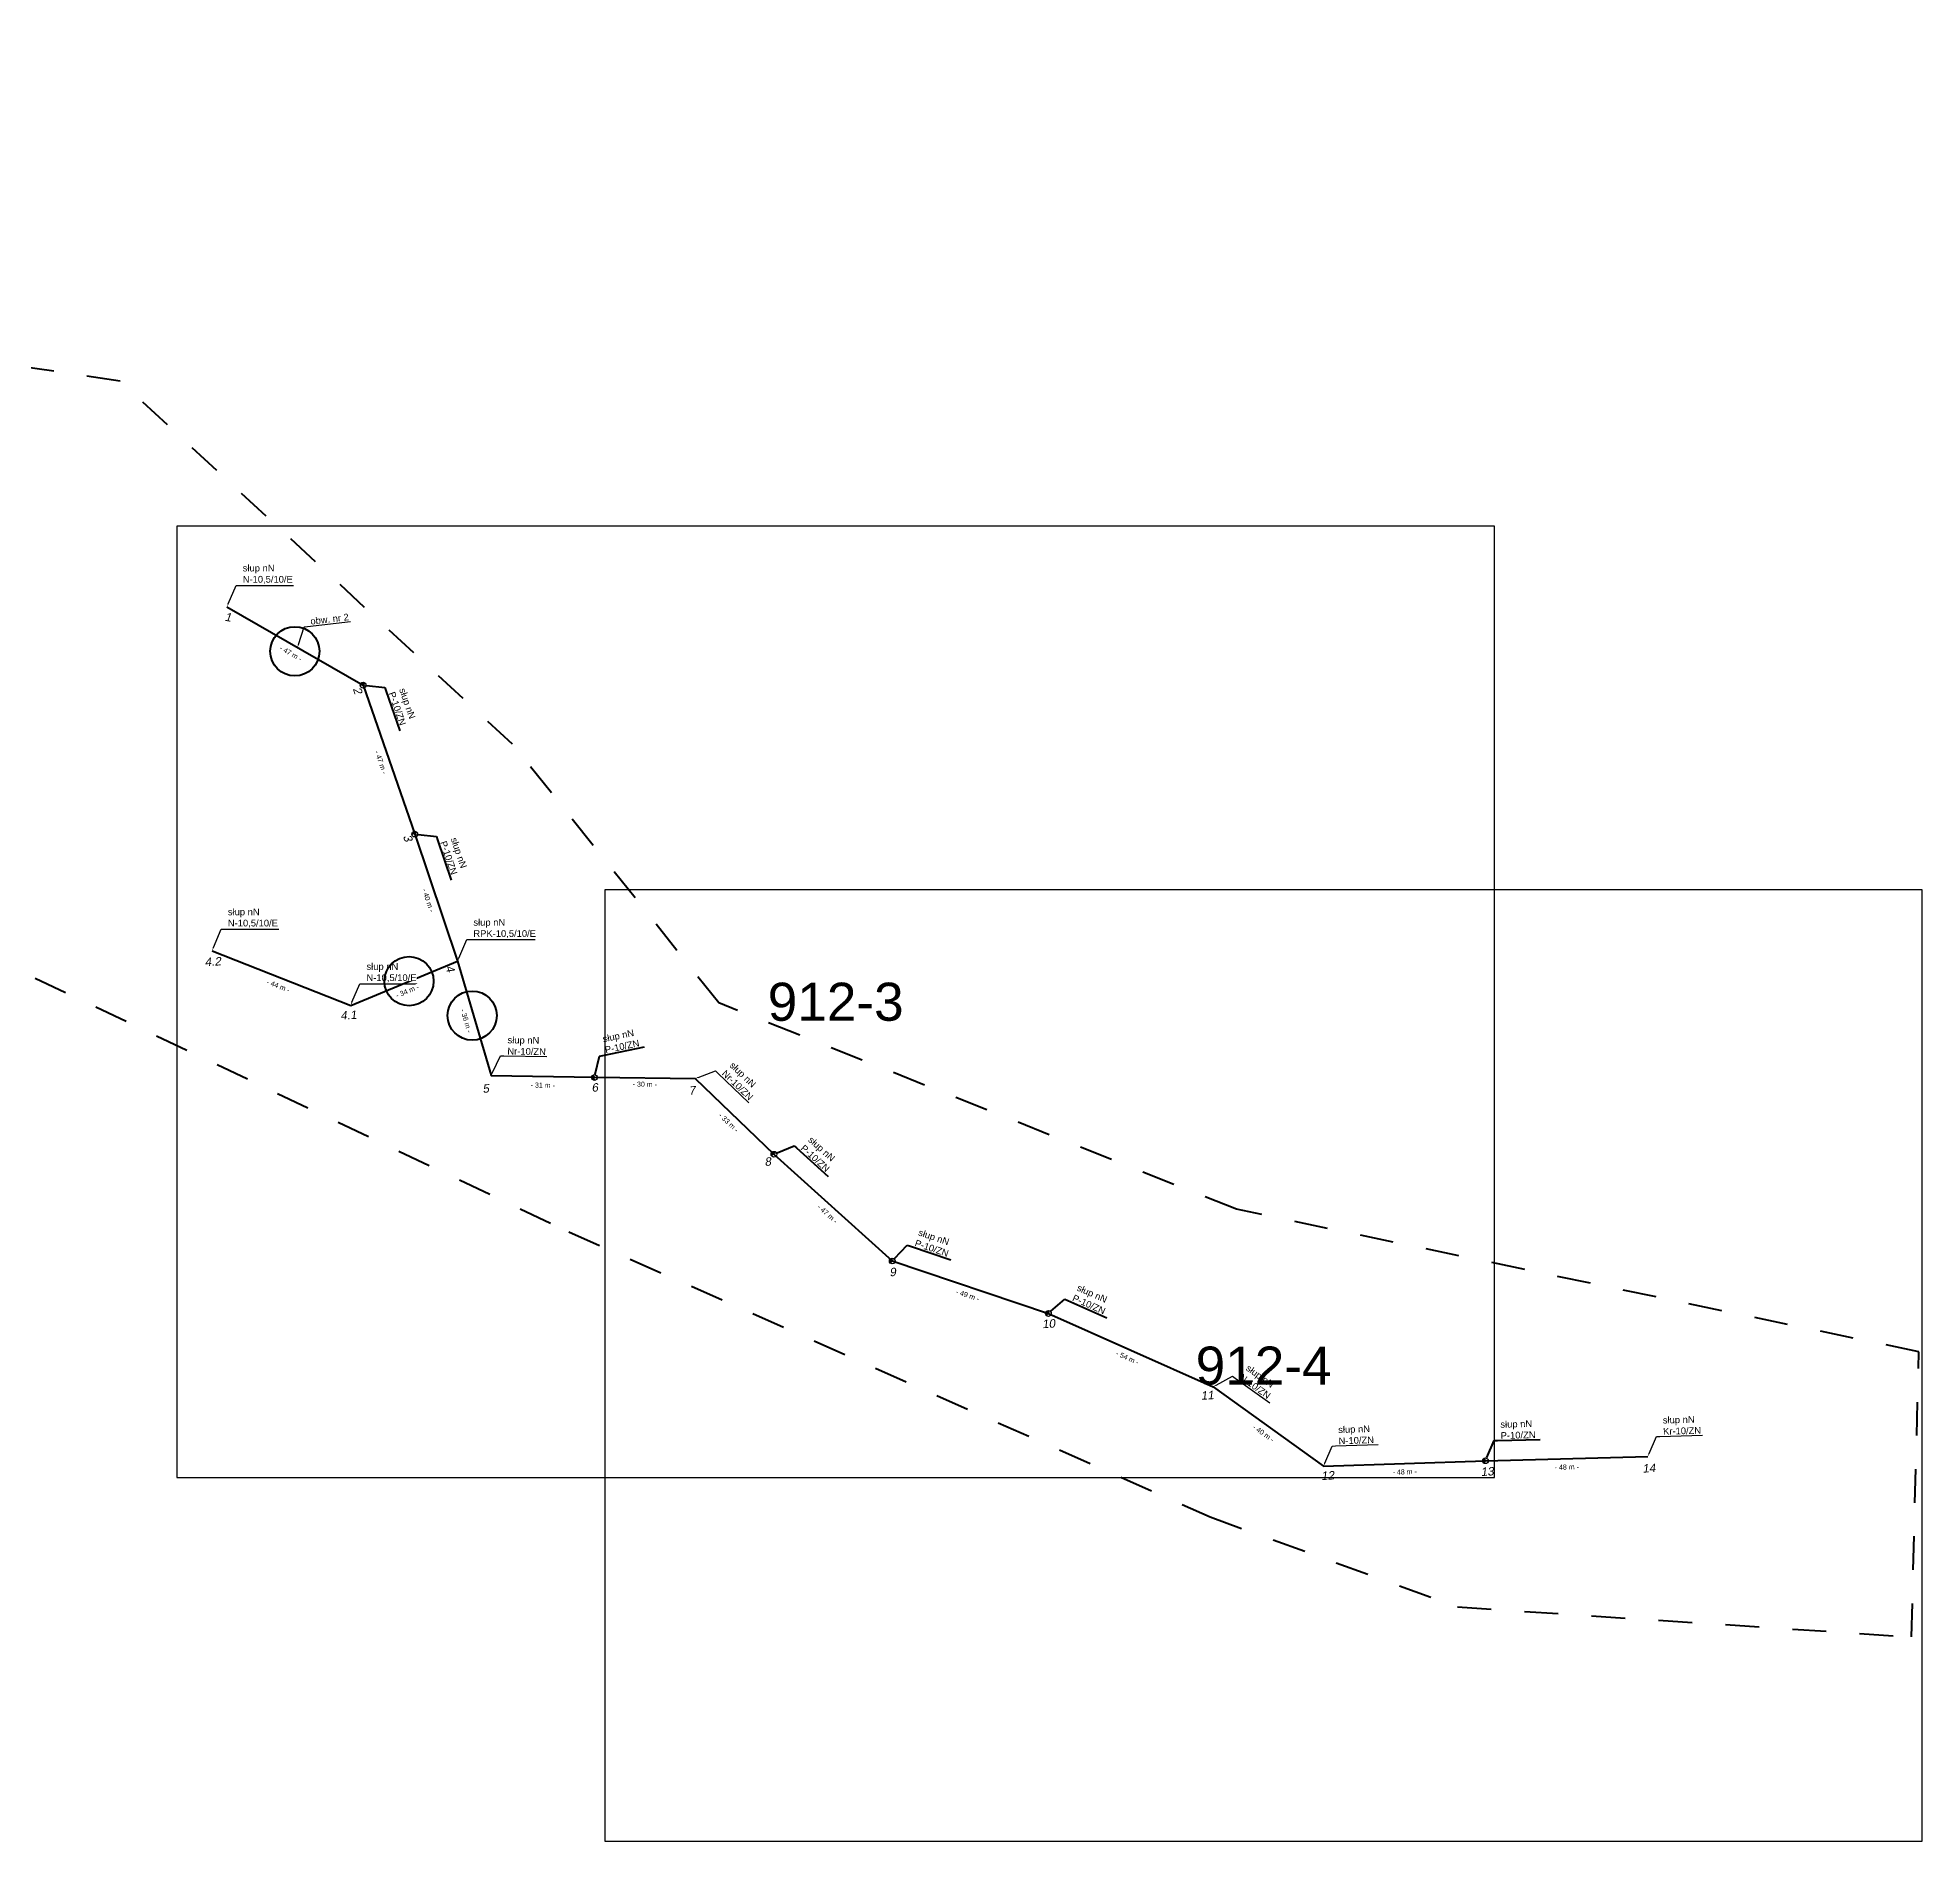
# Model space of a CAD drawing. Header units: millimetres. Extents: x 7543989 to 7550438, y 5805434 to 5809135.
# Drawn here: x 7549876 to 7550438, y 5805434 to 5805972 of the extents above; entities that cross this region are included whole.
import ezdxf
from ezdxf import colors
from ezdxf.entities.mleader import LeaderData, LeaderLine
from ezdxf.enums import TextEntityAlignment as Align
from ezdxf.math import Vec2, Vec3

# ---------------------------------------------------------------- set-up
doc = ezdxf.new("R2010")
doc.units = ezdxf.units.MM
doc.linetypes.add('4002', pattern=[2, 1, -1])
doc.layers.add('!tele', color=30, linetype='Continuous', lineweight=50, plot=False)
for name, color, linetype, lineweight in [('!trafo', 6, '4002', 50), ('_numery', 7, 'Continuous', 40), ('_PRZEWIESZENIA', 6, 'Continuous', 50)]:
    doc.layers.add(name, color=color, linetype=linetype, lineweight=lineweight)
doc.layers.add('_MM opisy', color=7, linetype='Continuous')
doc.layers.add('_MM slupy', color=5, linetype='Continuous')
doc.layers.add('DIM', color=7, linetype='Continuous', plot=False)
doc.styles.get("Standard").update_dxf_attribs({"font": 'arial.ttf'})
doc.dimstyles.new('opis linie', dxfattribs={"dimtxt": 1.5, "dimasz": 0.18, "dimexe": 0.18, "dimexo": 0.0625, "dimgap": 2.5, "dimtad": 4, "dimdec": 0, "dimzin": 0, "dimdsep": 46, "dimtxsty": 'Standard', "dimcen": 0.09, "dimse1": 1, "dimse2": 1, "dimsd1": 1, "dimsd2": 1, "dimclrt": 256, "dimadec": 0, "dimazin": 0, "dimtfac": 1, "dimtdec": 0, "dimtofl": 0, "dimtmove": 0, "dimatfit": 3, "dimfxl": 1, "dimtfill": 1, "dimtolj": 1, "dimtzin": 0, "dimarcsym": 0})

# ---------------------------------------------------------------- blocks, each defined once
blk = doc.blocks.new('ZN')
at = {"layer": '_MM slupy', "transparency": 33554687}
h = blk.add_hatch(color=256, dxfattribs=at)
h.dxf.hatch_style = 1
h.paths.add_polyline_path([(0, -0.86), (0, 0.86, 1)])
at = {"layer": '_MM slupy'}
blk.add_circle((0, 0), 0.857, dxfattribs=at)
blk = doc.blocks.new('*D263')
at = {"layer": 'Defpoints', "color": 0}
for p in [(7550001.52, 5805696.65), (7549969.39, 5805684.18), (7549969.67, 5805683.49)]:
    blk.add_point(p, dxfattribs=at)
at = {"layer": 'DIM', "insert": (7549986.56, 5805687.74), "char_height": 1.5, "attachment_point": 5, "rotation": 22.451, "bg_fill": 3, "box_fill_scale": 1.1, "bg_fill_color": 9, "bg_fill_true_color": 13158600, "bg_fill_transparency": 0}
blk.add_mtext('\\A1;- 34 m -', dxfattribs=at)
blk = doc.blocks.new('*D264')
at = {"layer": 'Defpoints', "color": 0}
for p in [(7549928.37, 5805699.76), (7549928.64, 5805700.46), (7549969.67, 5805683.49)]:
    blk.add_point(p, dxfattribs=at)
at = {"layer": 'DIM', "insert": (7549948.1, 5805689.3), "char_height": 1.5, "attachment_point": 5, "rotation": 338.5039, "bg_fill": 3, "box_fill_scale": 1.1, "bg_fill_color": 9, "bg_fill_true_color": 13158600, "bg_fill_transparency": 0}
blk.add_mtext('\\A1;- 44 m -', dxfattribs=at)
blk = doc.blocks.new('*D265')
at = {"layer": 'Defpoints', "color": 0}
for p in [(7550307.71, 5805548.6), (7550307.73, 5805547.85), (7550356.12, 5805549.1)]:
    blk.add_point(p, dxfattribs=at)
at = {"layer": 'DIM', "insert": (7550331.99, 5805545.96), "char_height": 1.5, "attachment_point": 5, "rotation": 1.4845, "bg_fill": 3, "box_fill_scale": 1.1, "bg_fill_color": 9, "bg_fill_true_color": 13158600, "bg_fill_transparency": 0}
blk.add_mtext('\\A1;- 48 m -', dxfattribs=at)
blk = doc.blocks.new('*D266')
at = {"layer": 'Defpoints', "color": 0}
for p in [(7550259.47, 5805546.96), (7550259.5, 5805546.21), (7550307.73, 5805547.85)]:
    blk.add_point(p, dxfattribs=at)
at = {"layer": 'DIM', "insert": (7550283.7, 5805544.52), "char_height": 1.5, "attachment_point": 5, "rotation": 1.9475, "bg_fill": 3, "box_fill_scale": 1.1, "bg_fill_color": 9, "bg_fill_true_color": 13158600, "bg_fill_transparency": 0}
blk.add_mtext('\\A1;- 48 m -', dxfattribs=at)
blk = doc.blocks.new('*D267')
at = {"layer": 'Defpoints', "color": 0}
for p in [(7550226.66, 5805569.9), (7550227.1, 5805570.51), (7550259.5, 5805546.21)]:
    blk.add_point(p, dxfattribs=at)
at = {"layer": 'DIM', "insert": (7550241.61, 5805556.01), "char_height": 1.5, "attachment_point": 5, "rotation": 324.1942, "bg_fill": 3, "box_fill_scale": 1.1, "bg_fill_color": 9, "bg_fill_true_color": 13158600, "bg_fill_transparency": 0}
blk.add_mtext('\\A1;- 40 m -', dxfattribs=at)
blk = doc.blocks.new('*D268')
at = {"layer": 'Defpoints', "color": 0}
for p in [(7550177.55, 5805591.71), (7550177.86, 5805592.4), (7550226.66, 5805569.9)]:
    blk.add_point(p, dxfattribs=at)
at = {"layer": 'DIM', "insert": (7550201.09, 5805578.51), "char_height": 1.5, "attachment_point": 5, "rotation": 336.0487, "bg_fill": 3, "box_fill_scale": 1.1, "bg_fill_color": 9, "bg_fill_true_color": 13158600, "bg_fill_transparency": 0}
blk.add_mtext('\\A1;- 54 m -', dxfattribs=at)
blk = doc.blocks.new('*D269')
at = {"layer": 'Defpoints', "color": 0}
for p in [(7550131.26, 5805608.05), (7550131.02, 5805607.34), (7550177.55, 5805591.71)]:
    blk.add_point(p, dxfattribs=at)
at = {"layer": 'DIM', "insert": (7550153.49, 5805597.14), "char_height": 1.5, "attachment_point": 5, "rotation": 341.4346, "bg_fill": 3, "box_fill_scale": 1.1, "bg_fill_color": 9, "bg_fill_true_color": 13158600, "bg_fill_transparency": 0}
blk.add_mtext('\\A1;- 49 m -', dxfattribs=at)
blk = doc.blocks.new('*D270')
at = {"layer": 'Defpoints', "color": 0}
for p in [(7550095.77, 5805639.13), (7550096.27, 5805639.69), (7550131.02, 5805607.34)]:
    blk.add_point(p, dxfattribs=at)
at = {"layer": 'DIM', "insert": (7550111.72, 5805621.38), "char_height": 1.5, "attachment_point": 5, "rotation": 317.9569, "bg_fill": 3, "box_fill_scale": 1.1, "bg_fill_color": 9, "bg_fill_true_color": 13158600, "bg_fill_transparency": 0}
blk.add_mtext('\\A1;- 47 m -', dxfattribs=at)
blk = doc.blocks.new('*D271')
at = {"layer": 'Defpoints', "color": 0}
for p in [(7550072.26, 5805661.67), (7550072.78, 5805662.21), (7550095.77, 5805639.13)]:
    blk.add_point(p, dxfattribs=at)
at = {"layer": 'DIM', "insert": (7550082.27, 5805648.58), "char_height": 1.5, "attachment_point": 5, "rotation": 316.2043, "bg_fill": 3, "box_fill_scale": 1.1, "bg_fill_color": 9, "bg_fill_true_color": 13158600, "bg_fill_transparency": 0}
blk.add_mtext('\\A1;- 33 m -', dxfattribs=at)
blk = doc.blocks.new('*D272')
at = {"layer": 'Defpoints', "color": 0}
for p in [(7550001.52, 5805696.65), (7550002.24, 5805696.86), (7550011.5, 5805662.56)]:
    blk.add_point(p, dxfattribs=at)
at = {"layer": 'DIM', "insert": (7550004.09, 5805678.9), "char_height": 1.5, "attachment_point": 5, "rotation": 286.3161, "bg_fill": 3, "box_fill_scale": 1.1, "bg_fill_color": 9, "bg_fill_true_color": 13158600, "bg_fill_transparency": 0}
blk.add_mtext('\\A1;- 36 m -', dxfattribs=at)
blk = doc.blocks.new('*D273')
at = {"layer": 'Defpoints', "color": 0}
for p in [(7549988.74, 5805734.51), (7549989.45, 5805734.75), (7550001.52, 5805696.65)]:
    blk.add_point(p, dxfattribs=at)
at = {"layer": 'DIM', "insert": (7549992.75, 5805714.78), "char_height": 1.5, "attachment_point": 5, "rotation": 288.6471, "bg_fill": 3, "box_fill_scale": 1.1, "bg_fill_color": 9, "bg_fill_true_color": 13158600, "bg_fill_transparency": 0}
blk.add_mtext('\\A1;- 40 m -', dxfattribs=at)
blk = doc.blocks.new('*D274')
at = {"layer": 'Defpoints', "color": 0}
for p in [(7549973.35, 5805778.88), (7549974.06, 5805779.13), (7549988.74, 5805734.51)]:
    blk.add_point(p, dxfattribs=at)
at = {"layer": 'DIM', "insert": (7549978.68, 5805755.88), "char_height": 1.5, "attachment_point": 5, "rotation": 289.1341, "bg_fill": 3, "box_fill_scale": 1.1, "bg_fill_color": 9, "bg_fill_true_color": 13158600, "bg_fill_transparency": 0}
blk.add_mtext('\\A1;- 47 m -', dxfattribs=at)
blk = doc.blocks.new('*D275')
at = {"layer": 'Defpoints', "color": 0}
for p in [(7549932.8, 5805802.18), (7549933.17, 5805802.84), (7549973.35, 5805778.88)]:
    blk.add_point(p, dxfattribs=at)
at = {"layer": 'DIM', "insert": (7549951.83, 5805788.36), "char_height": 1.5, "attachment_point": 5, "rotation": 330.1155, "bg_fill": 3, "box_fill_scale": 1.1, "bg_fill_color": 9, "bg_fill_true_color": 13158600, "bg_fill_transparency": 0}
blk.add_mtext('\\A1;- 47 m -', dxfattribs=at)
blk = doc.blocks.new('*D383')
at = {"layer": 'Defpoints', "color": 0}
for p in [(7550011.5, 5805662.56), (7550042.39, 5805662.09), (7550042.4, 5805662.74)]:
    blk.add_point(p, dxfattribs=at)
at = {"layer": 'DIM', "insert": (7550026.9, 5805659.71), "char_height": 1.5, "attachment_point": 5, "rotation": 359.1315, "bg_fill": 3, "box_fill_scale": 1.1, "bg_fill_color": 9, "bg_fill_true_color": 13158600, "bg_fill_transparency": 0}
blk.add_mtext('\\A1;- 31 m -', dxfattribs=at)
blk = doc.blocks.new('*D384')
at = {"layer": 'Defpoints', "color": 0}
for p in [(7550042.39, 5805662.09), (7550072.26, 5805661.67), (7550072.28, 5805663.04)]:
    blk.add_point(p, dxfattribs=at)
at = {"layer": 'DIM', "insert": (7550057.3, 5805659.98), "char_height": 1.5, "attachment_point": 5, "rotation": 359.1912, "bg_fill": 3, "box_fill_scale": 1.1, "bg_fill_color": 9, "bg_fill_true_color": 13158600, "bg_fill_transparency": 0}
blk.add_mtext('\\A1;- 30 m -', dxfattribs=at)
blk = doc.blocks.new('q')
at = {"layer": '_MM slupy'}
blk.add_blockref('ZN', (0, 0), dxfattribs=at)
at = {"layer": '_MM opisy'}
ml = blk.add_multileader_mtext('Standard', dxfattribs=at)
ml.set_content('\\pxql;słup nN\\PP-10/ZN', color=256)
ml.set_leader_properties()
ml.build(insert=Vec2(0, 0))
ml.multileader.update_dxf_attribs({"has_text_frame": 1, "text_left_attachment_type": 5, "text_right_attachment_type": 5, "dogleg_length": 1, "arrow_head_size": 1})
ctx = ml.context
ctx.base_point, ctx.char_height, ctx.arrow_head_size, ctx.landing_gap_size, ctx.plane_origin = Vec3(3.75, 5.9), 2, 1, 1, Vec3(1.72, -1.42)
ctx.left_attachment, ctx.right_attachment = 5, 5
notes = []
notes.append((ctx, [(0, (1, 1, 0), (2.75, 5.9), (1, 0), 1, [(0, [(0, 0), (2.75, 5.9)], 0, [])])]))
ctx.mtext.insert, ctx.mtext.flow_direction = Vec3(4.75, 11.7), 5
ctx.mtext.has_bg_fill, ctx.mtext.bg_color, ctx.mtext.bg_scale_factor, ctx.mtext.bg_transparency, ctx.mtext.use_window_bg_color = 1, -1023410175, 1, 0, 1
for ctx, leaders in notes:
    for number, flags, end, landing, length, lines in leaders:
        leader = LeaderData()
        leader.index, (leader.has_last_leader_line, leader.has_dogleg_vector, leader.attachment_direction) = number, flags
        leader.last_leader_point, leader.dogleg_vector, leader.dogleg_length = Vec3(end), Vec3(landing), length
        for number, points, colour, breaks in lines:
            line = LeaderLine()
            line.index, line.vertices, line.color, line.breaks = number, Vec3.list(points), colors.encode_raw_color(colour), breaks
            leader.lines.append(line)
        ctx.leaders.append(leader)

msp = doc.modelspace()

# ---------------------------------------------------------------- linework, layer by layer
at = {"layer": '!tele', "elevation": 142.33}
msp.add_lwpolyline([(7549932.8, 5805802.18), (7549973.35, 5805778.88), (7549988.74, 5805734.51), (7550001.52, 5805696.65), (7550011.5, 5805662.56), (7550042.39, 5805662.09), (7550072.26, 5805661.67), (7550095.77, 5805639.13), (7550131.02, 5805607.34), (7550177.55, 5805591.71), (7550226.66, 5805569.9), (7550259.5, 5805546.21), (7550307.73, 5805547.85), (7550356.12, 5805549.1)], dxfattribs=at)
at = {"layer": '!tele'}
msp.add_lwpolyline([(7549928.37, 5805699.76), (7549969.67, 5805683.49), (7550001.52, 5805696.65)], dxfattribs=at)
at = {"layer": '!trafo', "ltscale": 10}
msp.add_lwpolyline([(7549210.97, 5805971.74), (7549186.51, 5805890.92), (7549758.63, 5805772.48), (7549780.18, 5805723.46), (7549839.54, 5805708.8), (7550034.64, 5805616.04), (7550225.72, 5805531.11), (7550299.47, 5805504.29), (7550434.68, 5805495.35), (7550436.91, 5805580.28), (7550233.54, 5805622.74), (7550079.34, 5805684.2), (7550017.88, 5805761.3), (7549901, 5805869.43)], close=True, dxfattribs=at)

# ---------------------------------------------------------------- texts
at = {"layer": 'Defpoints', "color": 4}
msp.add_text('912-3', height=11.336, dxfattribs=at).set_placement((7550114.17, 5805684.57), align=Align.MIDDLE_CENTER)

# ---------------------------------------------------------------- next in the draw order: block references
at = {"layer": '!tele'}
for p, rotation in [((7549973.35, 5805778.88), 289.1340666324703), ((7549988.74, 5805734.51), 288.6471443674744), ((7550042.31, 5805662.01), 11.81122716417796), ((7550095.77, 5805639.13), 317.9569189711031), ((7550131.02, 5805607.34), 341.4346161530772), ((7550177.55, 5805591.71), 336.0486693569933), ((7550307.73, 5805547.85), 1.484486758979687)]:
    msp.add_blockref('q', p, dxfattribs=dict(at, rotation=rotation))

# ---------------------------------------------------------------- next in the draw order: leaders
at = {"layer": '_MM opisy'}
ml = msp.add_multileader_mtext('Standard', dxfattribs=at)
ml.set_content('\\pxql;słup nN\\PN-10,5/10/E', color=256)
ml.set_leader_properties()
ml.build(insert=Vec2(0, 0))
ml.multileader.update_dxf_attribs({"has_text_frame": 1, "text_left_attachment_type": 5, "text_right_attachment_type": 5, "dogleg_length": 1, "arrow_head_size": 1})
ctx = ml.context
ctx.base_point, ctx.char_height, ctx.arrow_head_size, ctx.landing_gap_size, ctx.plane_origin = Vec3(7549936.51, 5805808.59, 142.33), 2, 1, 1, Vec3(7549934.51, 5805800.76, 142.33)
ctx.left_attachment, ctx.right_attachment = 5, 5
notes = []
notes.append((ctx, [(0, (1, 1, 0), (7549935.51, 5805808.59, 142.33), (1, 0), 1, [(0, [(7549932.8, 5805802.18, 142.33), (7549935.51, 5805808.59, 142.33)], 0, [])])]))
ctx.mtext.insert, ctx.mtext.flow_direction = Vec3(7549937.51, 5805814.75, 142.33), 5
ctx.mtext.has_bg_fill, ctx.mtext.bg_color, ctx.mtext.bg_scale_factor, ctx.mtext.bg_transparency, ctx.mtext.use_window_bg_color = 1, -1023410175, 1, 0, 1
ml = msp.add_multileader_mtext('Standard', dxfattribs=at)
ml.set_content('\\pxql;słup nN\\PN-10,5/10/E', color=256)
ml.set_leader_properties()
ml.build(insert=Vec2(0, 0))
ml.multileader.update_dxf_attribs({"has_text_frame": 1, "text_left_attachment_type": 5, "text_right_attachment_type": 5, "dogleg_length": 1, "arrow_head_size": 1})
ctx = ml.context
ctx.base_point, ctx.char_height, ctx.arrow_head_size, ctx.landing_gap_size, ctx.plane_origin = Vec3(7549932.08, 5805706.17), 2, 1, 1, Vec3(7549930.08, 5805698.34)
ctx.left_attachment, ctx.right_attachment = 5, 5
notes.append((ctx, [(0, (1, 1, 0), (7549931.08, 5805706.17), (1, 0), 1, [(0, [(7549928.37, 5805699.76), (7549931.08, 5805706.17)], 0, [])])]))
ctx.mtext.insert, ctx.mtext.flow_direction = Vec3(7549933.08, 5805712.33), 5
ctx.mtext.has_bg_fill, ctx.mtext.bg_color, ctx.mtext.bg_scale_factor, ctx.mtext.bg_transparency, ctx.mtext.use_window_bg_color = 1, -1023410175, 1, 0, 1
ml = msp.add_multileader_mtext('Standard', dxfattribs=at)
ml.set_content('\\pxql;słup nN\\PRPK-10,5/10/E', color=256)
ml.set_leader_properties()
ml.build(insert=Vec2(0, 0))
ml.multileader.update_dxf_attribs({"has_text_frame": 1, "text_left_attachment_type": 5, "text_right_attachment_type": 5, "dogleg_length": 1, "arrow_head_size": 1})
ctx = ml.context
ctx.base_point, ctx.char_height, ctx.arrow_head_size, ctx.landing_gap_size, ctx.plane_origin = Vec3(7550005.23, 5805703.06, 143.04), 2, 1, 1, Vec3(7550003.24, 5805695.23, 143.04)
ctx.left_attachment, ctx.right_attachment = 5, 5
notes.append((ctx, [(0, (1, 1, 0), (7550004.23, 5805703.06, 143.04), (1, 0), 1, [(0, [(7550001.52, 5805696.65, 143.04), (7550004.23, 5805703.06, 143.04)], 0, [])])]))
ctx.mtext.insert, ctx.mtext.flow_direction = Vec3(7550006.23, 5805709.22, 143.04), 5
ctx.mtext.has_bg_fill, ctx.mtext.bg_color, ctx.mtext.bg_scale_factor, ctx.mtext.bg_transparency, ctx.mtext.use_window_bg_color = 1, -1023410175, 1, 0, 1
ml = msp.add_multileader_mtext('Standard', dxfattribs=at)
ml.set_content('\\pxql;słup nN\\PN-10,5/10/E', color=256)
ml.set_leader_properties()
ml.build(insert=Vec2(0, 0))
ml.multileader.update_dxf_attribs({"has_text_frame": 1, "text_left_attachment_type": 5, "text_right_attachment_type": 5, "dogleg_length": 1, "arrow_head_size": 1})
ctx = ml.context
ctx.base_point, ctx.char_height, ctx.arrow_head_size, ctx.landing_gap_size, ctx.plane_origin = Vec3(7549973.38, 5805689.9), 2, 1, 1, Vec3(7549971.39, 5805682.07)
ctx.left_attachment, ctx.right_attachment = 5, 5
notes.append((ctx, [(0, (1, 1, 0), (7549972.38, 5805689.9), (1, 0), 1, [(0, [(7549969.67, 5805683.49), (7549972.38, 5805689.9)], 0, [])])]))
ctx.mtext.insert, ctx.mtext.flow_direction = Vec3(7549974.38, 5805696.06), 5
ctx.mtext.has_bg_fill, ctx.mtext.bg_color, ctx.mtext.bg_scale_factor, ctx.mtext.bg_transparency, ctx.mtext.use_window_bg_color = 1, -1023410175, 1, 0, 1
ml = msp.add_multileader_mtext('Standard', dxfattribs=at)
ml.set_content('\\pxql;słup nN\\PNr-10/ZN', color=256)
ml.set_leader_properties()
ml.build(insert=Vec2(0, 0))
ml.multileader.update_dxf_attribs({"has_text_frame": 1, "text_left_attachment_type": 5, "text_right_attachment_type": 5, "dogleg_length": 1, "arrow_head_size": 1})
ctx = ml.context
ctx.base_point, ctx.char_height, ctx.arrow_head_size, ctx.landing_gap_size, ctx.plane_origin, ctx.plane_x_axis, ctx.plane_y_axis = Vec3(7550015.34, 5805668.41), 2, 1, 1, Vec3(7550013.2, 5805661.11), Vec3(0.999893, -0.014645), Vec3(0.014645, 0.999893)
ctx.left_attachment, ctx.right_attachment = 5, 5
notes.append((ctx, [(0, (1, 1, 0), (7550014.34, 5805668.42), (0.999893, -0.014645), 1, [(0, [(7550011.5, 5805662.56), (7550014.34, 5805668.42)], 0, [])])]))
ctx.mtext.insert, ctx.mtext.text_direction, ctx.mtext.flow_direction = Vec3(7550016.42, 5805674.19), Vec3(0.999893, -0.014645), 5
ctx.mtext.has_bg_fill, ctx.mtext.bg_color, ctx.mtext.bg_scale_factor, ctx.mtext.bg_transparency, ctx.mtext.use_window_bg_color = 1, -1023410175, 1, 0, 1
ml = msp.add_multileader_mtext('Standard', dxfattribs=at)
ml.set_content('\\pxql;słup nN\\PNr-10/ZN', color=256)
ml.set_leader_properties()
ml.build(insert=Vec2(0, 0))
ml.multileader.update_dxf_attribs({"has_text_frame": 1, "text_left_attachment_type": 5, "text_right_attachment_type": 5, "dogleg_length": 1, "arrow_head_size": 1})
ctx = ml.context
ctx.base_point, ctx.char_height, ctx.arrow_head_size, ctx.landing_gap_size, ctx.plane_origin, ctx.plane_x_axis, ctx.plane_y_axis = Vec3(7550079.06, 5805663.33), 2, 1, 1, Vec3(7550072.52, 5805659.46), Vec3(0.721812, -0.692089), Vec3(0.692089, 0.721812)
ctx.left_attachment, ctx.right_attachment = 5, 5
notes.append((ctx, [(0, (1, 1, 0), (7550078.34, 5805664.02), (0.721812, -0.692089), 1, [(0, [(7550072.26, 5805661.67), (7550078.34, 5805664.02)], 0, [])])]))
ctx.mtext.insert, ctx.mtext.text_direction, ctx.mtext.flow_direction = Vec3(7550083.79, 5805666.83), Vec3(0.721812, -0.692089), 5
ctx.mtext.has_bg_fill, ctx.mtext.bg_color, ctx.mtext.bg_scale_factor, ctx.mtext.bg_transparency, ctx.mtext.use_window_bg_color = 1, -1023410175, 1, 0, 1
ml = msp.add_multileader_mtext('Standard', dxfattribs=at)
ml.set_content('\\pxql;słup nN\\PN-10/ZN', color=256)
ml.set_leader_properties()
ml.build(insert=Vec2(0, 0))
ml.multileader.update_dxf_attribs({"has_text_frame": 1, "text_left_attachment_type": 5, "text_right_attachment_type": 5, "dogleg_length": 1, "arrow_head_size": 1})
ctx = ml.context
ctx.base_point, ctx.char_height, ctx.arrow_head_size, ctx.landing_gap_size, ctx.plane_origin, ctx.plane_x_axis, ctx.plane_y_axis = Vec3(7550233.16, 5805572.49), 2, 1, 1, Vec3(7550227.22, 5805567.74), Vec3(0.811005, -0.58504), Vec3(0.58504, 0.811005)
ctx.left_attachment, ctx.right_attachment = 5, 5
notes.append((ctx, [(0, (1, 1, 0), (7550232.35, 5805573.07), (0.811005, -0.58504), 1, [(0, [(7550226.66, 5805569.9), (7550232.35, 5805573.07)], 0, [])])]))
ctx.mtext.insert, ctx.mtext.text_direction, ctx.mtext.flow_direction = Vec3(7550237.36, 5805576.61), Vec3(0.811005, -0.58504), 5
ctx.mtext.has_bg_fill, ctx.mtext.bg_color, ctx.mtext.bg_scale_factor, ctx.mtext.bg_transparency, ctx.mtext.use_window_bg_color = 1, -1023410175, 1, 0, 1
ml = msp.add_multileader_mtext('Standard', dxfattribs=at)
ml.set_content('\\pxql;słup nN\\PN-10/ZN', color=256)
ml.set_leader_properties()
ml.build(insert=Vec2(0, 0))
ml.multileader.update_dxf_attribs({"has_text_frame": 1, "text_left_attachment_type": 5, "text_right_attachment_type": 5, "dogleg_length": 1, "arrow_head_size": 1})
ctx = ml.context
ctx.base_point, ctx.char_height, ctx.arrow_head_size, ctx.landing_gap_size, ctx.plane_origin, ctx.plane_x_axis, ctx.plane_y_axis = Vec3(7550263.05, 5805552.24), 2, 1, 1, Vec3(7550261.26, 5805544.85), Vec3(0.999422, 0.033984), Vec3(-0.033984, 0.999422)
ctx.left_attachment, ctx.right_attachment = 5, 5
notes.append((ctx, [(0, (1, 1, 0), (7550262.05, 5805552.2), (0.999422, 0.033984), 1, [(0, [(7550259.5, 5805546.21), (7550262.05, 5805552.2)], 0, [])])]))
ctx.mtext.insert, ctx.mtext.text_direction, ctx.mtext.flow_direction = Vec3(7550263.85, 5805558.07), Vec3(0.999422, 0.033984), 5
ctx.mtext.has_bg_fill, ctx.mtext.bg_color, ctx.mtext.bg_scale_factor, ctx.mtext.bg_transparency, ctx.mtext.use_window_bg_color = 1, -1023410175, 1, 0, 1
ml = msp.add_multileader_mtext('Standard', dxfattribs=at)
ml.set_content('\\pxql;słup nN\\PKr-10/ZN', color=256)
ml.set_leader_properties()
ml.build(insert=Vec2(0, 0))
ml.multileader.update_dxf_attribs({"has_text_frame": 1, "text_left_attachment_type": 5, "text_right_attachment_type": 5, "dogleg_length": 1, "arrow_head_size": 1})
ctx = ml.context
ctx.base_point, ctx.char_height, ctx.arrow_head_size, ctx.landing_gap_size, ctx.plane_origin, ctx.plane_x_axis, ctx.plane_y_axis = Vec3(7550359.72, 5805555.1), 2, 1, 1, Vec3(7550357.87, 5805547.73), Vec3(0.999664, 0.025906), Vec3(-0.025906, 0.999664)
ctx.left_attachment, ctx.right_attachment = 5, 5
notes.append((ctx, [(0, (1, 1, 0), (7550358.72, 5805555.07), (0.999664, 0.025906), 1, [(0, [(7550356.12, 5805549.1), (7550358.72, 5805555.07)], 0, [])])]))
ctx.mtext.insert, ctx.mtext.text_direction, ctx.mtext.flow_direction = Vec3(7550360.57, 5805560.93), Vec3(0.999664, 0.025906), 5
ctx.mtext.has_bg_fill, ctx.mtext.bg_color, ctx.mtext.bg_scale_factor, ctx.mtext.bg_transparency, ctx.mtext.use_window_bg_color = 1, -1023410175, 1, 0, 1
for ctx, leaders in notes:
    for number, flags, end, landing, length, lines in leaders:
        leader = LeaderData()
        leader.index, (leader.has_last_leader_line, leader.has_dogleg_vector, leader.attachment_direction) = number, flags
        leader.last_leader_point, leader.dogleg_vector, leader.dogleg_length = Vec3(end), Vec3(landing), length
        for number, points, colour, breaks in lines:
            line = LeaderLine()
            line.index, line.vertices, line.color, line.breaks = number, Vec3.list(points), colors.encode_raw_color(colour), breaks
            leader.lines.append(line)
        ctx.leaders.append(leader)

# ---------------------------------------------------------------- next in the draw order: texts
at = {"layer": '_numery', "oblique": 10}
msp.add_text('6', height=2.5, rotation=3.1715, dxfattribs=at).set_placement((7550041.49, 5805657.73))

# ---------------------------------------------------------------- next in the draw order: dimensions: what is measured, and where the dimension line sits
at = {"layer": 'DIM'}
for p1, p2, picture, middle in [((7550001.52, 5805696.65), (7549969.67, 5805683.49), '*D263', (7549986.56, 5805687.74)), ((7550356.12, 5805549.1), (7550307.73, 5805547.85), '*D265', (7550331.99, 5805545.96))]:
    dim = msp.add_aligned_dim(p1=p1, p2=p2, distance=-0.75, dimstyle='opis linie', override={"dimpost": '- <> m -'}, dxfattribs=at)
    dim.commit()
    dim.dimension.update_dxf_attribs({"geometry": picture, "text_midpoint": middle})

# ---------------------------------------------------------------- next in the draw order: texts
at = {"layer": '_numery', "oblique": 10}
msp.add_text('14', height=2.5, rotation=3.1715, dxfattribs=at).set_placement((7550354.58, 5805544.28))

# ---------------------------------------------------------------- next in the draw order: dimensions: what is measured, and where the dimension line sits
at = {"layer": 'DIM'}
for p1, p2, picture, middle in [((7549969.67, 5805683.49), (7549928.37, 5805699.76), '*D264', (7549948.1, 5805689.3)), ((7550011.5, 5805662.56), (7550001.52, 5805696.65), '*D272', (7550004.09, 5805678.9)), ((7550307.73, 5805547.85), (7550259.5, 5805546.21), '*D266', (7550283.7, 5805544.52))]:
    dim = msp.add_aligned_dim(p1=p1, p2=p2, distance=-0.75, dimstyle='opis linie', override={"dimpost": '- <> m -'}, dxfattribs=at)
    dim.commit()
    dim.dimension.update_dxf_attribs({"geometry": picture, "text_midpoint": middle})

# ---------------------------------------------------------------- next in the draw order: linework, layer by layer
at = {"layer": '_PRZEWIESZENIA', "color": 3}
msp.add_circle((7550005.87, 5805680.44, 122.55), 7.32, dxfattribs=at)

# ---------------------------------------------------------------- next in the draw order: texts
at = {"layer": '_numery', "oblique": 10}
for s, p in [('4.2', (7549926.25, 5805695.15)), ('4.1', (7549966.67, 5805679.21)), ('5', (7550009.02, 5805657.42)), ('13', (7550306.42, 5805543.28))]:
    msp.add_text(s, height=2.5, rotation=3.1715, dxfattribs=at).set_placement(p)

# ---------------------------------------------------------------- next in the draw order: dimensions: what is measured, and where the dimension line sits
at = {"layer": 'DIM'}
for p1, p2, picture, middle in [((7550001.52, 5805696.65), (7549988.74, 5805734.51), '*D273', (7549992.75, 5805714.78)), ((7550259.5, 5805546.21), (7550226.66, 5805569.9), '*D267', (7550241.61, 5805556.01))]:
    dim = msp.add_aligned_dim(p1=p1, p2=p2, distance=-0.75, dimstyle='opis linie', override={"dimpost": '- <> m -'}, dxfattribs=at)
    dim.commit()
    dim.dimension.update_dxf_attribs({"geometry": picture, "text_midpoint": middle})

# ---------------------------------------------------------------- next in the draw order: linework, layer by layer
at = {"layer": '_PRZEWIESZENIA', "color": 3}
msp.add_circle((7549987.05, 5805690.69, 122.55), 7.32, dxfattribs=at)

# ---------------------------------------------------------------- next in the draw order: texts
at = {"layer": '_numery', "oblique": 10}
for s, rotation, p in [('4', 288.4266, (7549997.82, 5805694.98)), ('12', 3.1715, (7550258.87, 5805542.08))]:
    msp.add_text(s, height=2.5, rotation=rotation, dxfattribs=at).set_placement(p)

# ---------------------------------------------------------------- next in the draw order: dimensions: what is measured, and where the dimension line sits
at = {"layer": 'DIM'}
for p1, p2, distance, picture, middle in [((7549988.74, 5805734.51), (7549973.35, 5805778.88), -0.75, '*D274', (7549978.68, 5805755.88)), ((7550011.5, 5805662.56, 142.33), (7550042.39, 5805662.09, 142.33), 0.65, '*D383', (7550026.9, 5805659.71)), ((7550226.66, 5805569.9), (7550177.55, 5805591.71), -0.75, '*D268', (7550201.09, 5805578.51))]:
    dim = msp.add_aligned_dim(p1=p1, p2=p2, distance=distance, dimstyle='opis linie', override={"dimpost": '- <> m -'}, dxfattribs=at)
    dim.commit()
    dim.dimension.update_dxf_attribs({"geometry": picture, "text_midpoint": middle})

# ---------------------------------------------------------------- next in the draw order: texts
at = {"layer": '_numery', "oblique": 10}
for s, rotation, p in [('3', 288.4266, (7549985.23, 5805733.87)), ('11', 3.1715, (7550223.03, 5805565.99))]:
    msp.add_text(s, height=2.5, rotation=rotation, dxfattribs=at).set_placement(p)
at = {"layer": 'Defpoints', "color": 4}
msp.add_text('912-4', height=11.336, dxfattribs=at).set_placement((7550241.66, 5805576.18), align=Align.MIDDLE_CENTER)

# ---------------------------------------------------------------- next in the draw order: dimensions: what is measured, and where the dimension line sits
at = {"layer": 'DIM'}
for p1, p2, picture, middle in [((7549973.35, 5805778.88), (7549932.8, 5805802.18), '*D275', (7549951.83, 5805788.36)), ((7550177.55, 5805591.71), (7550131.02, 5805607.34), '*D269', (7550153.49, 5805597.14))]:
    dim = msp.add_aligned_dim(p1=p1, p2=p2, distance=-0.75, dimstyle='opis linie', override={"dimpost": '- <> m -'}, dxfattribs=at)
    dim.commit()
    dim.dimension.update_dxf_attribs({"geometry": picture, "text_midpoint": middle})

# ---------------------------------------------------------------- next in the draw order: texts
at = {"layer": '_numery', "oblique": 10}
for s, rotation, p in [('1', 350.5293, (7549932.03, 5805798.09)), ('2', 288.4266, (7549970.28, 5805777.81)), ('10', 3.1715, (7550175.74, 5805587.31))]:
    msp.add_text(s, height=2.5, rotation=rotation, dxfattribs=at).set_placement(p)

# ---------------------------------------------------------------- next in the draw order: dimensions: what is measured, and where the dimension line sits
at = {"layer": 'DIM'}
dim = msp.add_aligned_dim(p1=(7550131.02, 5805607.34), p2=(7550095.77, 5805639.13), distance=-0.75, dimstyle='opis linie', override={"dimpost": '- <> m -'}, dxfattribs=at)
dim.commit()
dim.dimension.update_dxf_attribs({"geometry": '*D270', "text_midpoint": (7550111.72, 5805621.38)})

# ---------------------------------------------------------------- next in the draw order: leaders
at = {"layer": '_MM opisy', "color": 1}
ml = msp.add_multileader_mtext('Standard', dxfattribs=at)
ml.set_content('\\pxql;obw. nr 2', color=1)
ml.set_leader_properties()
ml.build(insert=Vec2(0, 0))
ml.multileader.update_dxf_attribs({"has_text_frame": 1, "text_left_attachment_type": 5, "text_right_attachment_type": 5, "dogleg_length": 1, "arrow_head_size": 1})
ctx = ml.context
ctx.base_point, ctx.char_height, ctx.arrow_head_size, ctx.landing_gap_size, ctx.plane_origin, ctx.plane_x_axis, ctx.plane_y_axis = Vec3(7549956.84, 5805796.32), 2, 1, 1, Vec3(7549955.68, 5805788.81), Vec3(0.993021, 0.117936), Vec3(-0.117936, 0.993021)
ctx.left_attachment, ctx.right_attachment = 5, 5
notes = []
notes.append((ctx, [(0, (1, 1, 0), (7549955.85, 5805796.2), (0.993021, 0.117936), 1, [(0, [(7549953.81, 5805790.02), (7549955.85, 5805796.2)], 0, [])])]))
ctx.mtext.insert, ctx.mtext.text_direction, ctx.mtext.flow_direction = Vec3(7549957.55, 5805798.87), Vec3(0.993021, 0.117936), 5
ctx.mtext.has_bg_fill, ctx.mtext.bg_color, ctx.mtext.bg_scale_factor, ctx.mtext.bg_transparency, ctx.mtext.use_window_bg_color = 1, -1023410175, 1, 0, 1
for ctx, leaders in notes:
    for number, flags, end, landing, length, lines in leaders:
        leader = LeaderData()
        leader.index, (leader.has_last_leader_line, leader.has_dogleg_vector, leader.attachment_direction) = number, flags
        leader.last_leader_point, leader.dogleg_vector, leader.dogleg_length = Vec3(end), Vec3(landing), length
        for number, points, colour, breaks in lines:
            line = LeaderLine()
            line.index, line.vertices, line.color, line.breaks = number, Vec3.list(points), colors.encode_raw_color(colour), breaks
            leader.lines.append(line)
        ctx.leaders.append(leader)

# ---------------------------------------------------------------- next in the draw order: linework, layer by layer
at = {"layer": '_PRZEWIESZENIA', "color": 3}
msp.add_circle((7549953.04, 5805788.96, 122.55), 7.32, dxfattribs=at)

# ---------------------------------------------------------------- next in the draw order: texts
at = {"layer": '_numery', "oblique": 10}
msp.add_text('9', height=2.5, rotation=3.1715, dxfattribs=at).set_placement((7550130.25, 5805602.76))

# ---------------------------------------------------------------- next in the draw order: dimensions: what is measured, and where the dimension line sits
at = {"layer": 'DIM'}
dim = msp.add_aligned_dim(p1=(7550095.77, 5805639.13), p2=(7550072.26, 5805661.67), distance=-0.75, dimstyle='opis linie', override={"dimpost": '- <> m -'}, dxfattribs=at)
dim.commit()
dim.dimension.update_dxf_attribs({"geometry": '*D271', "text_midpoint": (7550082.27, 5805648.58)})

# ---------------------------------------------------------------- next in the draw order: texts
at = {"layer": '_numery', "oblique": 10}
msp.add_text('8', height=2.5, rotation=3.1715, dxfattribs=at).set_placement((7550093.05, 5805635.66))

# ---------------------------------------------------------------- next in the draw order: dimensions: what is measured, and where the dimension line sits
at = {"layer": 'DIM'}
dim = msp.add_aligned_dim(p1=(7550042.39, 5805662.09, 142.33), p2=(7550072.26, 5805661.67, 142.33), distance=1.37, dimstyle='opis linie', override={"dimpost": '- <> m -'}, dxfattribs=at)
dim.commit()
dim.dimension.update_dxf_attribs({"geometry": '*D384', "text_midpoint": (7550057.3, 5805659.98)})

# ---------------------------------------------------------------- next in the draw order: linework, layer by layer
at = {"layer": 'Defpoints', "color": 4}
for points in [[(7549917.91, 5805542.87), (7550310.42, 5805542.87), (7550310.42, 5805826.27), (7549917.91, 5805826.27)], [(7550045.4, 5805434.48), (7550437.91, 5805434.48), (7550437.91, 5805717.87), (7550045.4, 5805717.87)]]:
    msp.add_lwpolyline(points, close=True, dxfattribs=at)

# ---------------------------------------------------------------- next in the draw order: texts
at = {"layer": '_numery', "oblique": 10}
msp.add_text('7', height=2.5, rotation=3.1715, dxfattribs=at).set_placement((7550070.47, 5805656.84))

doc.saveas('drawing.dxf')
